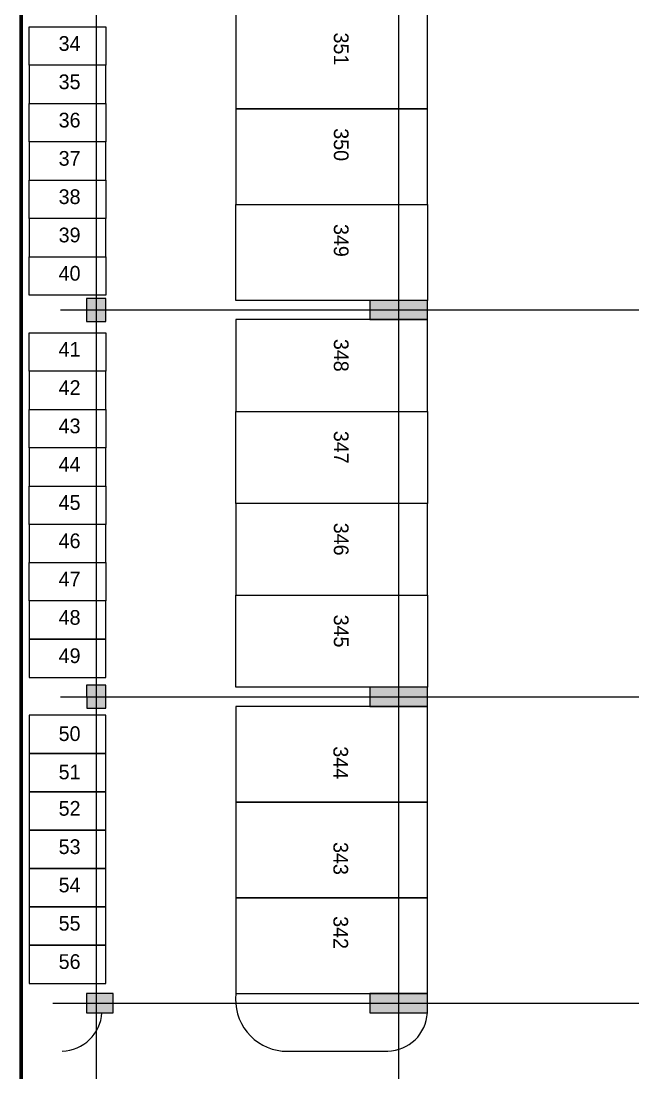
# Model space of a CAD drawing. Header units: metres. Extents: x 31.9 to 92.3, y -29 to 44.
# Drawn here: x 38.14 to 54.12, y -4.07 to 23.4 of the extents above; entities that cross this region are included whole.
import ezdxf

# ---------------------------------------------------------------- set-up
doc = ezdxf.new("R2010")
doc.units = ezdxf.units.M
doc.header["$LTSCALE"] = 100
doc.layers.add('Arqui', color=8, linetype='Continuous', lineweight=0)

# ---------------------------------------------------------------- blocks, each defined once
blk = doc.blocks.new('estructura etapa 3')
at = {"layer": 'Arqui'}
h = blk.add_hatch(color=256, dxfattribs=at)
h.paths.add_polyline_path([(-91.651, -6658.124), (-91.651, -6657.624), (-92.35, -6657.624), (-92.35, -6658.124)])
h.paths.add_polyline_path([(-49.354, -6658.124), (-49.354, -6657.624), (-50.055, -6657.624), (-50.055, -6658.124)])
h.paths.add_polyline_path([(-56.053, -6658.124), (-56.053, -6657.624), (-56.753, -6657.624), (-56.753, -6658.124)])
h.paths.add_polyline_path([(-76.45, -6659.124), (-76.95, -6659.124), (-76.95, -6657.624), (-76.45, -6657.624)])
h.paths.add_polyline_path([(-83.95, -6659.124), (-84.45, -6659.124), (-84.45, -6657.624), (-83.95, -6657.624)])
h.paths.add_polyline_path([(-60.452, -6659.124), (-60.952, -6659.124), (-60.952, -6657.624), (-60.452, -6657.624)])
h.paths.add_polyline_path([(-67.95, -6659.124), (-68.45, -6659.124), (-68.45, -6657.624), (-67.95, -6657.624)])
h.paths.add_polyline_path([(-91.85, -6668.199), (-91.851, -6667.599), (-92.35, -6667.599), (-92.349, -6668.199)])
h.paths.add_polyline_path([(-49.354, -6668.199), (-49.354, -6667.599), (-49.854, -6667.599), (-49.854, -6668.199)])
h.paths.add_polyline_path([(-56.154, -6668.149), (-56.154, -6667.649), (-56.854, -6667.649), (-56.854, -6668.149)])
h.paths.add_polyline_path([(-59.952, -6667.649), (-59.952, -6668.149), (-61.452, -6668.149), (-61.452, -6667.649)])
h.paths.add_polyline_path([(-75.95, -6667.649), (-75.95, -6668.149), (-77.45, -6668.149), (-77.45, -6667.649)])
h.paths.add_polyline_path([(-68.95, -6667.649), (-68.95, -6668.149), (-67.45, -6668.149), (-67.45, -6667.649)])
h.paths.add_polyline_path([(-84.95, -6667.649), (-84.95, -6668.149), (-83.45, -6668.149), (-83.45, -6667.649)])
h.paths.add_polyline_path([(-91.85, -6676.199), (-91.85, -6675.599), (-92.349, -6675.599), (-92.349, -6676.199)])
h.paths.add_polyline_path([(-49.354, -6676.199), (-49.354, -6675.599), (-49.854, -6675.599), (-49.854, -6676.199)])
h.paths.add_polyline_path([(-56.154, -6676.149), (-56.154, -6675.649), (-56.754, -6675.649), (-56.754, -6676.149)])
h.paths.add_polyline_path([(-59.952, -6675.649), (-59.952, -6676.149), (-61.452, -6676.149), (-61.452, -6675.649)])
h.paths.add_polyline_path([(-75.95, -6675.649), (-75.95, -6676.149), (-77.45, -6676.149), (-77.45, -6675.649)])
h.paths.add_polyline_path([(-68.95, -6675.649), (-68.95, -6676.149), (-67.45, -6676.149), (-67.45, -6675.649)])
h.paths.add_polyline_path([(-84.95, -6675.649), (-84.95, -6676.149), (-83.45, -6676.149), (-83.45, -6675.649)])
h.paths.add_polyline_path([(-91.847, -6686.299), (-91.851, -6685.699), (-92.35, -6685.699), (-92.346, -6686.299)])
h.paths.add_polyline_path([(-49.354, -6686.299), (-49.354, -6685.699), (-49.854, -6685.699), (-49.854, -6686.299)])
h.paths.add_polyline_path([(-56.154, -6686.249), (-56.154, -6685.749), (-56.754, -6685.749), (-56.754, -6686.249)])
h.paths.add_polyline_path([(-59.952, -6685.749), (-59.952, -6686.249), (-61.452, -6686.249), (-61.452, -6685.749)])
h.paths.add_polyline_path([(-75.95, -6685.749), (-75.95, -6686.249), (-77.45, -6686.249), (-77.45, -6685.749)])
h.paths.add_polyline_path([(-68.95, -6685.749), (-68.95, -6686.249), (-67.45, -6686.249), (-67.45, -6685.749)])
h.paths.add_polyline_path([(-84.95, -6685.749), (-84.95, -6686.249), (-83.45, -6686.249), (-83.45, -6685.749)])
h.paths.add_polyline_path([(-49.353, -6694.294), (-49.354, -6693.699), (-49.855, -6693.699), (-49.854, -6694.294)])
h.paths.add_polyline_path([(-56.054, -6694.249), (-56.054, -6693.749), (-56.753, -6693.749), (-56.753, -6694.249)])
h.paths.add_polyline_path([(-91.651, -6694.249), (-91.651, -6693.749), (-92.35, -6693.749), (-92.35, -6694.249)])
h.paths.add_polyline_path([(-59.952, -6693.749), (-59.952, -6694.249), (-61.452, -6694.249), (-61.452, -6693.749)])
h.paths.add_polyline_path([(-75.95, -6693.749), (-75.95, -6694.249), (-77.45, -6694.249), (-77.45, -6693.749)])
h.paths.add_polyline_path([(-68.95, -6693.749), (-68.95, -6694.249), (-67.45, -6694.249), (-67.45, -6693.749)])
h.paths.add_polyline_path([(-84.95, -6693.749), (-84.95, -6694.249), (-83.45, -6694.249), (-83.45, -6693.749)])
h.paths.add_polyline_path([(-49.358, -6703.974), (-49.353, -6703.374), (-49.854, -6703.374), (-49.859, -6703.974)])
h.paths.add_polyline_path([(-56.054, -6703.924), (-56.054, -6703.424), (-56.753, -6703.424), (-56.753, -6703.924)])
h.paths.add_polyline_path([(-67.95, -6704.924), (-67.95, -6703.424), (-68.45, -6703.424), (-68.45, -6704.924)])
h.paths.add_polyline_path([(-91.651, -6703.924), (-91.651, -6703.424), (-92.35, -6703.424), (-92.35, -6703.924)])
h.paths.add_polyline_path([(-61.847, -6703.424), (-60.347, -6703.424), (-60.347, -6703.924), (-61.847, -6703.924)])
h.paths.add_polyline_path([(-83.95, -6704.924), (-83.95, -6703.424), (-84.45, -6703.424), (-84.45, -6704.924)])
h.paths.add_polyline_path([(-76.45, -6704.924), (-76.45, -6703.424), (-76.95, -6703.424), (-76.95, -6704.924)])
h.paths.add_polyline_path([(-49.354, -6711.949), (-49.354, -6711.449), (-50.054, -6711.449), (-50.054, -6711.949)])
h.paths.add_polyline_path([(-55.954, -6711.949), (-55.954, -6711.449), (-56.654, -6711.449), (-56.654, -6711.949)])
h.paths.add_polyline_path([(-91.65, -6711.949), (-91.65, -6711.449), (-92.35, -6711.449), (-92.35, -6711.949)])
h.paths.add_polyline_path([(-60.952, -6711.949), (-60.952, -6709.549), (-60.452, -6709.549), (-60.452, -6711.949)])
h.paths.add_polyline_path([(-68.45, -6709.549), (-68.45, -6711.949), (-67.95, -6711.949), (-67.95, -6709.549)])
h.paths.add_polyline_path([(-76.95, -6709.549), (-76.95, -6711.949), (-76.45, -6711.949), (-76.45, -6709.549)])
h.paths.add_polyline_path([(-83.95, -6709.549), (-83.95, -6711.949), (-84.45, -6711.949), (-84.45, -6709.549)])
for p, q in [((-92.1, -6655.279), (-92.1, -6714.861)), ((-84.2, -6655.354), (-84.2, -6714.914)), ((-93.028, -6675.899), (-46.502, -6675.899)), ((-93.028, -6685.999), (-46.502, -6685.999)), ((-93.228, -6693.999), (-46.502, -6693.999))]:
    blk.add_line(p, q, dxfattribs=at)
for points in [[(-91.85, -6676.199), (-91.85, -6675.599), (-92.349, -6675.599), (-92.349, -6676.199)], [(-84.95, -6675.649), (-84.95, -6676.149), (-83.45, -6676.149), (-83.45, -6675.649)], [(-91.847, -6686.299), (-91.851, -6685.699), (-92.35, -6685.699), (-92.346, -6686.299)], [(-84.95, -6685.749), (-84.95, -6686.249), (-83.45, -6686.249), (-83.45, -6685.749)], [(-91.651, -6694.249), (-91.651, -6693.749), (-92.35, -6693.749), (-92.35, -6694.249)], [(-84.95, -6693.749), (-84.95, -6694.249), (-83.45, -6694.249), (-83.45, -6693.749)]]:
    blk.add_lwpolyline(points, close=True, dxfattribs=at)
blk = doc.blocks.new('A$C59bbb444')
at = {"layer": 'Arqui', "lineweight": 60, "ltscale": 0.3}
blk.add_line((6.26, 73), (6.26, 0), dxfattribs=at)
at = {"layer": 'Arqui'}
blk.add_line((13.08, 25.475), (15.834, 25.475), dxfattribs=at)
for points in [[(11.872, 50.076), (16.872, 50.076), (16.872, 52.576), (11.872, 52.576)], [(6.471, 51.214), (6.471, 52.214), (8.471, 52.214), (8.471, 51.214)], [(6.471, 51.214), (6.471, 50.214), (8.471, 50.214), (8.471, 51.214)], [(6.471, 49.214), (6.471, 50.214), (8.471, 50.214), (8.471, 49.214)], [(11.872, 47.576), (16.872, 47.576), (16.872, 50.076), (11.872, 50.076)], [(6.471, 49.214), (6.471, 48.214), (8.471, 48.214), (8.471, 49.214)], [(6.471, 47.214), (6.471, 48.214), (8.471, 48.214), (8.471, 47.214)], [(11.872, 47.576), (16.872, 47.576), (16.872, 45.076), (11.872, 45.076)], [(6.471, 47.214), (6.471, 46.214), (8.471, 46.214), (8.471, 47.214)], [(6.471, 45.214), (6.471, 46.214), (8.471, 46.214), (8.471, 45.214)], [(11.871, 42.176), (16.871, 42.176), (16.871, 44.576), (11.871, 44.576)], [(6.471, 43.228), (6.471, 44.228), (8.471, 44.228), (8.471, 43.228)], [(6.471, 43.228), (6.471, 42.228), (8.471, 42.228), (8.471, 43.228)], [(6.471, 41.228), (6.471, 42.228), (8.471, 42.228), (8.471, 41.228)], [(11.871, 42.176), (16.871, 42.176), (16.871, 39.776), (11.871, 39.776)], [(6.471, 41.228), (6.471, 40.228), (8.471, 40.228), (8.471, 41.228)], [(6.471, 39.228), (6.471, 40.228), (8.471, 40.228), (8.471, 39.228)], [(11.871, 37.376), (16.871, 37.376), (16.871, 39.776), (11.871, 39.776)], [(6.471, 39.228), (6.471, 38.228), (8.471, 38.228), (8.471, 39.228)], [(6.471, 37.228), (6.471, 38.228), (8.471, 38.228), (8.471, 37.228)], [(11.871, 37.376), (16.871, 37.376), (16.871, 34.976), (11.871, 34.976)], [(6.471, 37.228), (6.471, 36.228), (8.471, 36.228), (8.471, 37.228)], [(6.471, 36.228), (6.471, 35.228), (8.471, 35.228), (8.471, 36.228)], [(11.871, 31.976), (16.871, 31.976), (16.871, 34.476), (11.871, 34.476)], [(6.474, 34.243), (6.474, 33.243), (8.474, 33.243), (8.474, 34.243)], [(6.474, 33.243), (6.474, 32.243), (8.474, 32.243), (8.474, 33.243)], [(6.474, 32.243), (6.474, 31.243), (8.474, 31.243), (8.474, 32.243)], [(11.871, 29.476), (16.871, 29.476), (16.871, 31.976), (11.871, 31.976)], [(6.474, 31.243), (6.474, 30.243), (8.474, 30.243), (8.474, 31.243)], [(6.474, 30.243), (6.474, 29.243), (8.474, 29.243), (8.474, 30.243)], [(11.871, 26.976), (16.871, 26.976), (16.871, 29.476), (11.871, 29.476)], [(6.474, 29.243), (6.474, 28.243), (8.474, 28.243), (8.474, 29.243)], [(6.474, 28.243), (6.474, 27.243), (8.474, 27.243), (8.474, 28.243)]]:
    blk.add_lwpolyline(points, close=True, dxfattribs=at)
for centre, radius, start, end in [((13.216, 26.822), 1.354, 173.4982, 264.2154), ((7.307, 26.541), 1.066, 271.4636, 356.4964), ((15.822, 26.526), 1.05, 270.6874, 357.2713)]:
    blk.add_arc(centre, radius, start, end, dxfattribs=at)
blk.add_blockref('estructura etapa 3', (100.321, 6720.724), dxfattribs=at)
at = {"layer": 'Arqui', "char_height": 0.384, "attachment_point": 1}
for s, width, insert, rotation in [('34', 0.89145, (7.242, 51.975), 360), ('351', 1.5279, (14.813, 52.07), 270), ('35', 0.89145, (7.242, 50.975), 360), ('36', 0.89145, (7.242, 49.975), 360), ('350', 1.5279, (14.813, 49.57), 270), ('37', 0.89145, (7.242, 48.975), 360), ('38', 0.89145, (7.242, 47.975), 360), ('39', 0.89145, (7.242, 46.975), 360), ('349', 1.5279, (14.813, 47.07), 270), ('40', 0.89145, (7.242, 45.975), 360), ('41', 0.89145, (7.242, 43.99), 360), ('348', 1.5279, (14.813, 44.07), 270), ('42', 0.89145, (7.242, 42.99), 360), ('43', 0.89145, (7.242, 41.99), 360), ('347', 1.5279, (14.813, 41.67), 270), ('44', 0.89145, (7.242, 40.99), 360), ('45', 0.89145, (7.242, 39.99), 360), ('346', 1.5279, (14.813, 39.27), 270), ('46', 0.89145, (7.242, 38.99), 360), ('47', 0.89145, (7.242, 37.99), 360), ('48', 0.89145, (7.242, 36.99), 360), ('345', 1.5279, (14.813, 36.87), 270), ('49', 0.89145, (7.242, 35.99), 360), ('50', 0.89145, (7.242, 33.955), 360), ('344', 1.70433, (14.801, 33.432), 270), ('51', 0.89145, (7.242, 32.955), 360), ('52', 0.89145, (7.242, 32.004), 360), ('53', 0.89145, (7.242, 31.004), 360), ('343', 1.70601, (14.801, 30.932), 270), ('54', 0.89145, (7.242, 30.004), 360), ('55', 0.89145, (7.242, 29.004), 360), ('342', 2.00679, (14.801, 28.997), 270), ('56', 0.89145, (7.242, 28.004), 360)]:
    blk.add_mtext_dynamic_manual_height_columns(s, width=width, gutter_width=5, heights=[0], dxfattribs=dict(at, insert=insert, rotation=rotation))

msp = doc.modelspace()

# ---------------------------------------------------------------- block references
at = {"layer": 'Arqui'}
msp.add_blockref('A$C59bbb444', (31.881, -28.974), dxfattribs=at)

doc.saveas('drawing.dxf')
